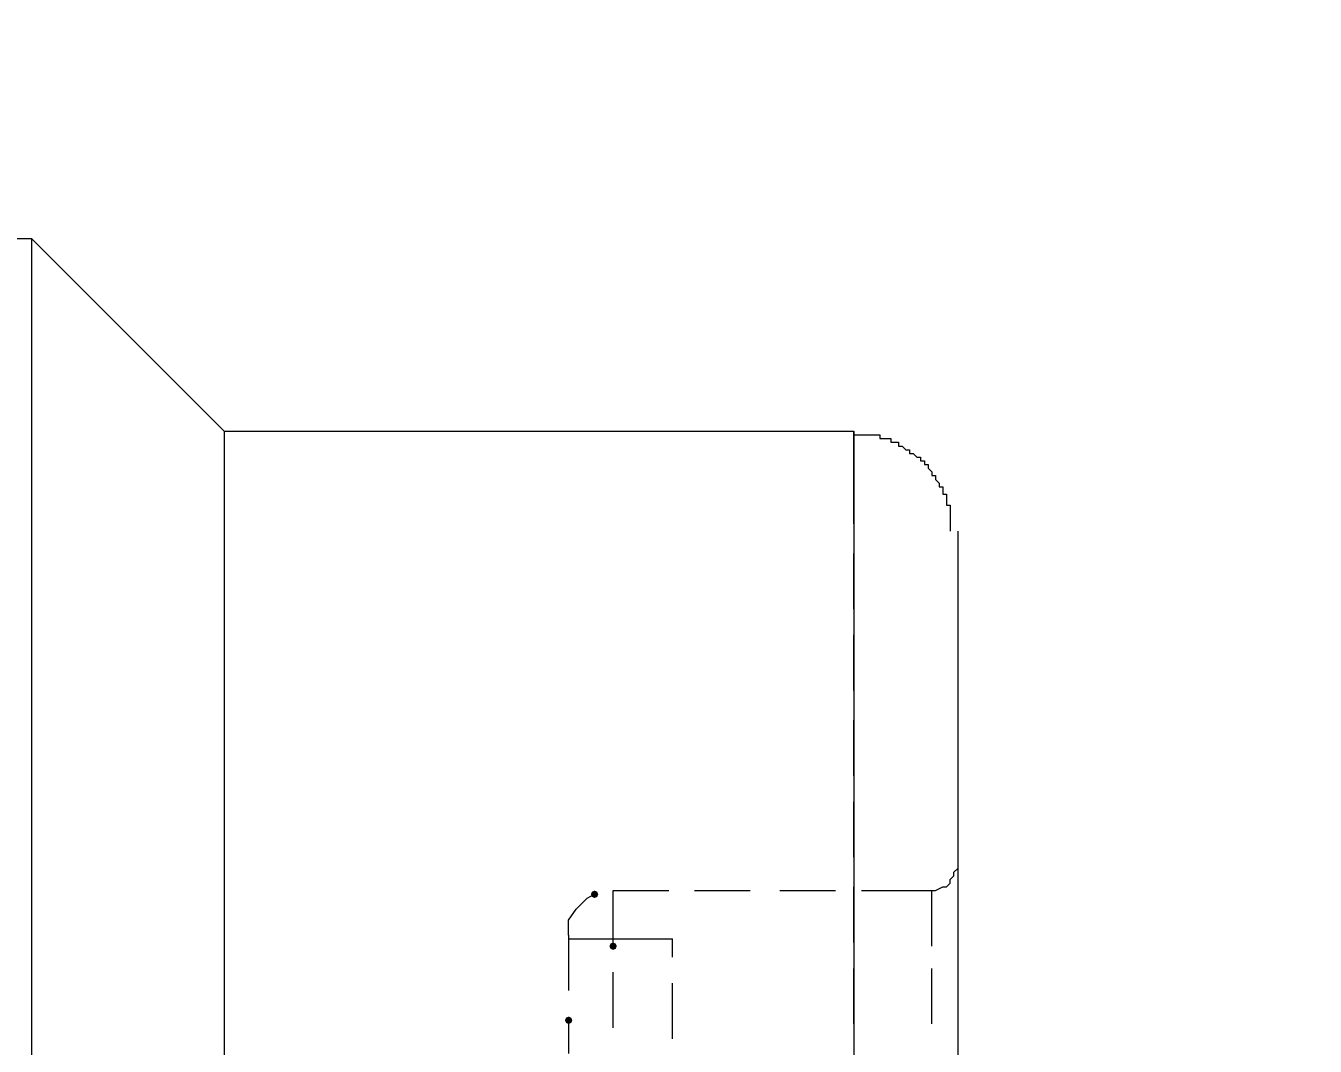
# Model space of a CAD drawing. Header units: millimetres. Extents: x 89051 to 218395, y -330386 to -125649.
# Drawn here: x 90739.71 to 90781.83, y -134281.17 to -134247.85 of the extents above; entities that cross this region are included whole.
import ezdxf

# ---------------------------------------------------------------- set-up
doc = ezdxf.new("R2010")
doc.units = ezdxf.units.MM
doc.header["$LTSCALE"] = 13
doc.layers.add('C00-00-00', color=7, linetype='Continuous')
doc.layers.add('标注、文本', color=3, linetype='Continuous', lineweight=25)
doc.styles.get("Standard").update_dxf_attribs({"font": 'gbenor.shx', "bigfont": 'gbcbig.shx'})
doc.dimstyles.new('1-15', dxfattribs={"dimscale": 20, "dimtxt": 3.5, "dimasz": 2, "dimexe": 1.5, "dimexo": 0.5, "dimgap": 0.5, "dimtad": 1, "dimtoh": 1, "dimdec": 1, "dimdsep": 46, "dimtxsty": 'Standard', "dimcen": 2.5, "dimclrd": 3, "dimclre": 3, "dimclrt": 3, "dimadec": 0, "dimazin": 2, "dimtfac": 1, "dimtdec": 1, "dimtmove": 0, "dimatfit": 2, "dimfxl": 1, "dimarcsym": 0})

# ---------------------------------------------------------------- blocks, each defined once
blk = doc.blocks.new('225635')
at = {"layer": 'C00-00-00'}
h = blk.add_hatch(color=256, dxfattribs=at)
h.dxf.hatch_style = 2
h.paths.add_polyline_path([(72471.327, -125586.502), (72471.241, -125586.538), (72471.206, -125586.623), (72471.241, -125586.708), (72471.327, -125586.744), (72471.412, -125586.708), (72471.448, -125586.623), (72471.412, -125586.538)])
h = blk.add_hatch(color=256, dxfattribs=at)
h.dxf.hatch_style = 2
h.paths.add_polyline_path([(72471.932, -125588.196), (72471.846, -125588.232), (72471.811, -125588.317), (72471.846, -125588.403), (72471.932, -125588.438), (72472.017, -125588.403), (72472.053, -125588.317), (72472.017, -125588.232)])
h = blk.add_hatch(color=256, dxfattribs=at)
h.dxf.hatch_style = 2
h.paths.add_polyline_path([(72470.48, -125590.616), (72470.394, -125590.652), (72470.359, -125590.737), (72470.394, -125590.823), (72470.48, -125590.858), (72470.565, -125590.823), (72470.601, -125590.737), (72470.565, -125590.652)])
at = {"layer": 'C00-00-00', "lineweight": 15}
for points in [[(72445.794, -125565.205), (72452.934, -125565.205)], [(72452.934, -125565.205), (72459.226, -125571.497)], [(72452.934, -125565.205), (72452.934, -125565.326), (72452.934, -125565.689), (72452.934, -125566.173), (72452.934, -125566.899), (72452.934, -125567.746), (72452.934, -125568.835), (72452.934, -125570.166), (72452.934, -125571.618), (72452.934, -125573.191), (72452.934, -125574.885), (72452.934, -125576.821), (72452.934, -125578.878), (72452.934, -125581.057), (72452.934, -125583.356), (72452.934, -125585.776), (72452.934, -125588.317), (72452.934, -125590.979), (72452.934, -125593.762)], [(72459.226, -125571.497), (72479.797, -125571.497)], [(72459.226, -125571.497), (72459.226, -125571.739), (72459.226, -125572.102), (72459.226, -125572.707), (72459.226, -125573.433), (72459.226, -125574.401), (72459.226, -125575.49), (72459.226, -125576.821), (72459.226, -125578.273), (72459.226, -125579.847), (72459.226, -125581.662), (72459.226, -125583.598), (72459.226, -125585.655), (72459.226, -125587.833), (72459.226, -125590.132), (72459.226, -125592.552), (72459.226, -125594.972), (72459.226, -125597.635), (72459.226, -125600.176), (72459.226, -125602.959), (72459.226, -125605.621), (72459.226, -125608.404), (72459.226, -125611.188)], [(72479.797, -125571.618), (72479.797, -125571.497)], [(72479.797, -125571.497), (72479.797, -125571.618), (72479.918, -125571.618), (72480.039, -125571.618), (72480.16, -125571.618), (72480.281, -125571.618), (72480.402, -125571.618), (72480.523, -125571.618), (72480.644, -125571.618), (72480.644, -125571.739), (72480.765, -125571.739), (72480.886, -125571.739), (72481.007, -125571.739), (72481.007, -125571.86), (72481.128, -125571.86), (72481.249, -125571.86), (72481.249, -125571.981), (72481.37, -125571.981), (72481.491, -125572.102), (72481.612, -125572.102), (72481.612, -125572.223), (72481.733, -125572.223), (72481.854, -125572.344), (72481.975, -125572.344), (72481.975, -125572.465), (72482.097, -125572.465), (72482.097, -125572.586), (72482.218, -125572.586), (72482.218, -125572.707), (72482.339, -125572.828), (72482.339, -125572.949), (72482.46, -125572.949), (72482.46, -125573.07), (72482.581, -125573.191), (72482.581, -125573.312), (72482.702, -125573.312), (72482.702, -125573.433), (72482.702, -125573.554), (72482.823, -125573.554), (72482.823, -125573.675), (72482.823, -125573.796), (72482.823, -125573.917), (72482.944, -125573.917), (72482.944, -125574.038), (72482.944, -125574.159), (72482.944, -125574.28), (72482.944, -125574.401), (72482.944, -125574.522), (72482.944, -125574.643), (72482.944, -125574.764)], [(72479.797, -125571.497), (72479.797, -125571.739), (72479.797, -125572.223), (72479.797, -125572.828), (72479.797, -125573.554), (72479.797, -125574.643), (72479.797, -125575.732), (72479.797, -125577.063), (72479.797, -125578.636), (72479.797, -125580.331), (72479.797, -125582.146), (72479.797, -125584.082), (72479.797, -125586.139), (72479.797, -125588.438), (72479.797, -125590.737), (72479.797, -125593.157), (72479.797, -125595.699), (72479.797, -125598.361), (72479.797, -125601.023)], [(72479.797, -125571.981), (72479.797, -125571.618)], [(72479.797, -125572.586), (72479.797, -125571.981)], [(72479.797, -125572.707), (72479.797, -125572.586)], [(72479.797, -125573.312), (72479.797, -125572.707)], [(72479.797, -125574.28), (72479.797, -125573.312)], [(72479.797, -125574.522), (72479.797, -125574.28)], [(72483.186, -125574.764), (72483.186, -125574.885), (72483.186, -125575.006), (72483.186, -125575.49), (72483.186, -125576.095), (72483.186, -125576.821), (72483.186, -125577.91), (72483.186, -125578.999), (72483.186, -125580.331), (72483.186, -125581.904), (72483.186, -125583.477), (72483.186, -125585.292), (72483.186, -125587.228), (72483.186, -125589.406), (72483.186, -125591.584), (72483.186, -125593.883), (72483.186, -125596.183), (72483.186, -125598.724), (72483.186, -125601.265)], [(72479.797, -125576.7), (72479.797, -125575.49)], [(72479.797, -125577.305), (72479.797, -125576.7)], [(72479.797, -125579.726), (72479.797, -125578.152)], [(72479.797, -125579.968), (72479.797, -125579.726)], [(72479.797, -125581.541), (72479.797, -125580.936)], [(72479.797, -125582.751), (72479.797, -125581.541)], [(72479.797, -125585.413), (72479.797, -125583.598)], [(72482.944, -125586.139), (72483.065, -125586.018)], [(72483.065, -125585.897), (72483.186, -125585.776)], [(72483.065, -125586.018), (72483.065, -125585.897)], [(72479.797, -125587.712), (72479.797, -125586.381)], [(72482.46, -125586.502), (72482.702, -125586.381)], [(72482.702, -125586.381), (72482.823, -125586.381)], [(72482.823, -125586.381), (72482.944, -125586.26)], [(72482.944, -125586.26), (72482.944, -125586.139)], [(72470.843, -125586.986), (72471.085, -125586.744)], [(72471.085, -125586.744), (72471.327, -125586.623)], [(72471.932, -125586.502), (72473.747, -125586.502)], [(72471.932, -125586.744), (72471.932, -125586.502)], [(72471.932, -125587.228), (72471.932, -125586.744)], [(72474.594, -125586.502), (72476.409, -125586.502)], [(72477.377, -125586.502), (72479.192, -125586.502)], [(72480.039, -125586.502), (72481.854, -125586.502)], [(72481.854, -125586.502), (72482.339, -125586.502)], [(72482.339, -125586.502), (72482.46, -125586.502)], [(72482.339, -125586.744), (72482.339, -125586.502)], [(72482.339, -125587.228), (72482.339, -125586.744)], [(72470.48, -125587.47), (72470.722, -125587.107)], [(72470.722, -125587.107), (72470.843, -125586.986)], [(72471.932, -125587.833), (72471.932, -125587.228)], [(72482.339, -125587.833), (72482.339, -125587.228)], [(72470.48, -125587.712), (72470.48, -125587.47)], [(72470.48, -125587.954), (72470.48, -125587.712)], [(72479.797, -125588.196), (72479.797, -125587.712)], [(72470.48, -125587.954), (72470.48, -125588.075)], [(72470.48, -125588.075), (72470.48, -125588.196)], [(72470.48, -125588.075), (72472.295, -125588.075)], [(72471.932, -125588.317), (72471.932, -125587.833)], [(72472.295, -125588.075), (72473.868, -125588.075)], [(72473.868, -125588.196), (72473.868, -125588.075)], [(72482.339, -125588.196), (72482.339, -125587.833)], [(72470.48, -125588.196), (72470.48, -125588.559)], [(72470.48, -125588.559), (72470.48, -125589.043)], [(72473.868, -125588.559), (72473.868, -125588.196)], [(72473.868, -125588.68), (72473.868, -125588.559)], [(72482.339, -125588.317), (72482.339, -125588.196)], [(72470.48, -125589.043), (72470.48, -125589.769)], [(72471.932, -125589.648), (72471.932, -125589.164)], [(72479.797, -125590.011), (72479.797, -125589.043)], [(72482.339, -125589.648), (72482.339, -125589.043)], [(72471.932, -125590.737), (72471.932, -125589.648)], [(72473.868, -125589.648), (72473.868, -125589.527)], [(72473.868, -125590.495), (72473.868, -125589.648)], [(72482.339, -125590.737), (72482.339, -125589.648)], [(72479.797, -125590.858), (72479.797, -125590.011)], [(72473.868, -125591.342), (72473.868, -125590.495)], [(72470.48, -125590.737), (72470.48, -125591.826)], [(72471.932, -125590.979), (72471.932, -125590.737)], [(72482.339, -125590.858), (72482.339, -125590.737)]]:
    blk.add_lwpolyline(points, dxfattribs=at)
blk = doc.blocks.new('*D580')
at = {"layer": 'Defpoints', "color": 0, "transparency": 16777216}
for p in [(90794.776, -134113.287), (90674.312, -134182.836), (90940.67, -134217.792), (90006.08, -134300.778), (90933.981, -134300.778)]:
    blk.add_point(p, dxfattribs=at)
at = {"layer": '标注、文本', "color": 3, "lineweight": -2, "transparency": 16777216}
for p, q in [((90803.436, -134108.287), (90909.885, -134046.828)), ((90943.981, -134300.778), (90977.93, -134300.778))]:
    blk.add_line(p, q, dxfattribs=at)
blk.add_arc((90470.031, -134300.778), 477.9, 4.79703, 25.20297, dxfattribs=at)
at = {"layer": '标注、文本', "color": 3, "transparency": 16777216}
for points in [[(90896.529, -134100.365), (90908.345, -134094.187), (90883.904, -134061.828)], [(90952.917, -134260.534), (90939.596, -134261.092), (90947.93, -134300.778)]]:
    blk.add_solid(points, dxfattribs=at)
at = {"layer": '标注、文本', "color": 3, "transparency": 16777216, "insert": (90975.113, -134165.442), "char_height": 70, "attachment_point": 5, "rotation": 285}
blk.add_mtext('30°', dxfattribs=at)

msp = doc.modelspace()

# ---------------------------------------------------------------- block references
at = {"layer": '标注、文本'}
msp.add_blockref('225635', (18286.963, -8689.591), dxfattribs=at)

# ---------------------------------------------------------------- dimensions: what is measured, and where the dimension line sits
dim = msp.add_angular_dim_2l(base=(90940.67, -134217.792), line1=((90006.08, -134300.778), (90933.981, -134300.778)), line2=((90674.312, -134182.836), (90794.776, -134113.287)), dimstyle='1-15', dxfattribs=at)
dim.commit()
dim.dimension.update_dxf_attribs({"geometry": '*D580', "text_midpoint": (90975.113, -134165.442)})

doc.saveas('drawing.dxf')
